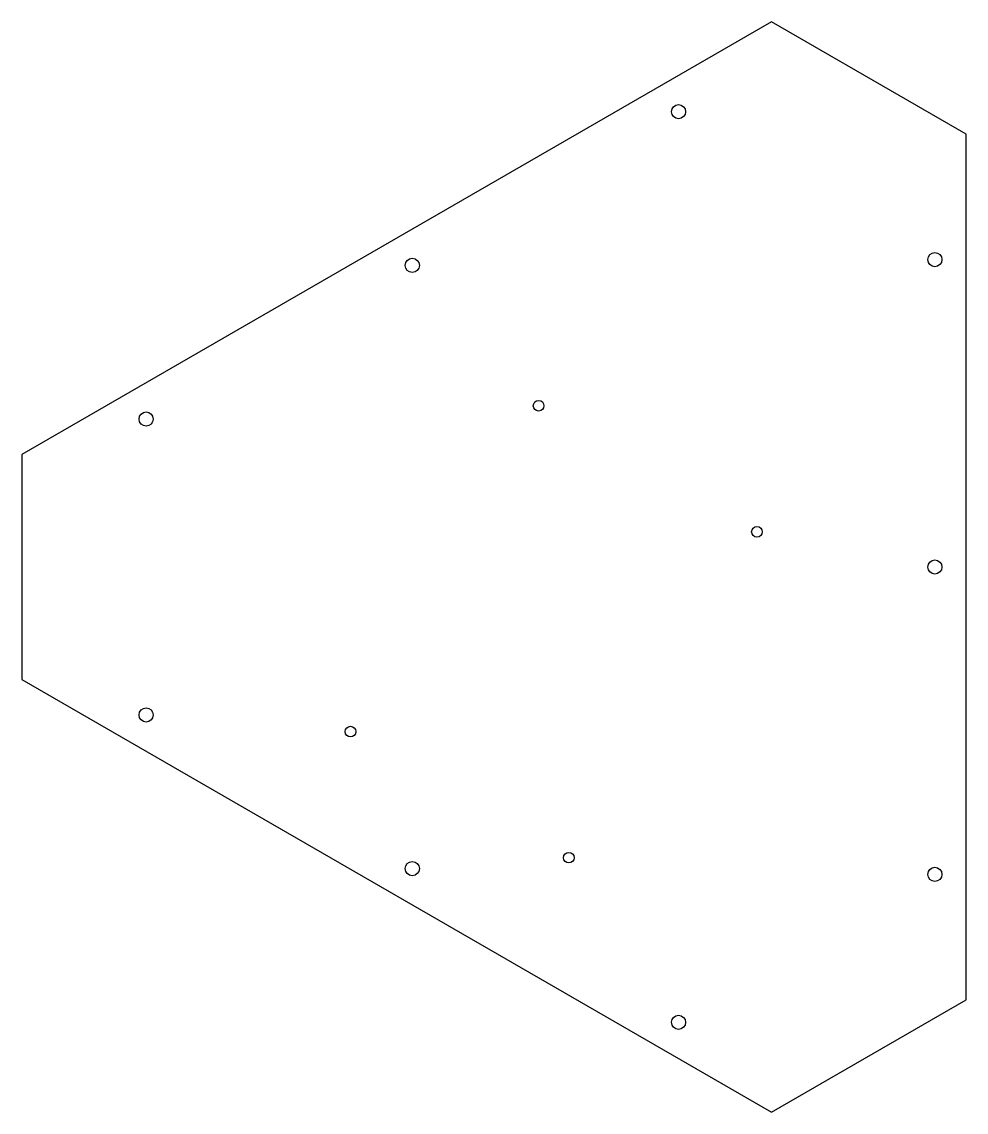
# Model space of a CAD drawing. Header units: millimetres. Extents: x -281 to 20, y -54 to 294.
import ezdxf

# ---------------------------------------------------------------- set-up
doc = ezdxf.new("R2010")
doc.units = ezdxf.units.MM

msp = doc.modelspace()

# ---------------------------------------------------------------- linework, layer by layer
msp.add_lwpolyline([(20, -18.03), (20, 258.03), (-42.11, 293.89), (-281.19, 155.86), (-281.19, 84.14), (-42.11, -53.89)], close=True)
for centre, radius in [((-71.75, 265.23), 2.25), ((10, 218.03), 2.25), ((-156.65, 216.21), 2.25), ((-116.37, 171.43), 1.7), ((-241.55, 167.2), 2.25), ((-46.72, 131.22), 1.7), ((10, 120), 2.25), ((-241.55, 72.8), 2.25), ((-176.37, 67.5), 1.7), ((-106.72, 27.29), 1.7), ((-156.65, 23.79), 2.25), ((10, 21.97), 2.25), ((-71.75, -25.23), 2.25)]:
    msp.add_circle(centre, radius)

doc.saveas('drawing.dxf')
